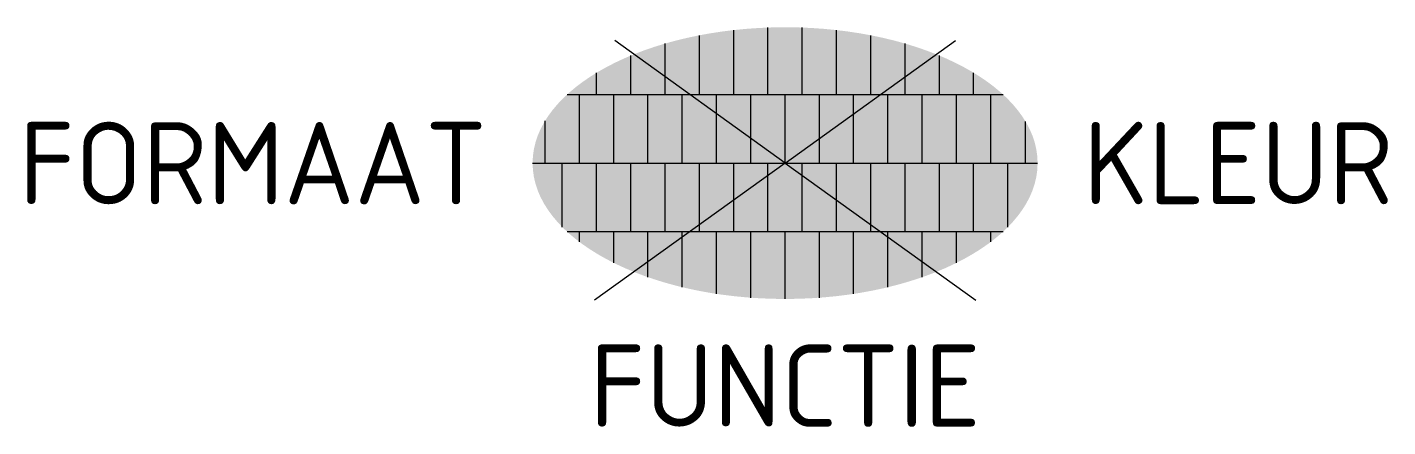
# Model space of a CAD drawing. Header units: metres. Extents: x -16.6 to 13.2, y -5.8 to 3.
import ezdxf
from ezdxf.enums import TextEntityAlignment as Align

# ---------------------------------------------------------------- set-up
doc = ezdxf.new("R2010")
doc.units = ezdxf.units.M
doc.styles.add('NLCS-ISO', font='NLCS-ISO.ttf')

msp = doc.modelspace()

# ---------------------------------------------------------------- hatches: boundary and pattern name
h = msp.add_hatch(color=254)
h.dxf.hatch_style = 1
edge = h.paths.add_edge_path()
edge.add_ellipse((0, 0), major_axis=(-5.525, 0), ratio=0.538462, start_angle=0, end_angle=360)

# ---------------------------------------------------------------- linework, layer by layer
for p, q in [((0, 0), (-3.728, 2.684)), ((-1.875, 1.5), (-1.875, 2.798)), ((-1.125, 1.5), (-1.125, 2.913)), ((-0.375, 1.5), (-0.375, 2.968)), ((0, 0), (3.728, 2.684)), ((0.375, 1.5), (0.375, 2.968)), ((1.125, 1.5), (1.125, 2.913)), ((1.875, 1.5), (1.875, 2.798)), ((-2.625, 1.5), (-2.625, 2.618)), ((2.625, 1.5), (2.625, 2.618)), ((-3.375, 1.5), (-3.375, 2.355)), ((3.375, 1.5), (3.375, 2.355)), ((-4.125, 1.5), (-4.125, 1.979)), ((4.125, 1.5), (4.125, 1.979)), ((-4.771, 1.5), (4.771, 1.5)), ((-4.5, 0), (-4.5, 1.5)), ((-3.75, 0), (-3.75, 1.5)), ((-3, 0), (-3, 1.5)), ((-2.25, 0), (-2.25, 1.5)), ((-1.5, 0), (-1.5, 1.5)), ((-0.75, 0), (-0.75, 1.5)), ((0, 0), (0, 1.5)), ((0.75, 0), (0.75, 1.5)), ((1.5, 0), (1.5, 1.5)), ((2.25, 0), (2.25, 1.5)), ((3, 0), (3, 1.5)), ((3.75, 0), (3.75, 1.5)), ((4.5, 0), (4.5, 1.5)), ((-5.25, 0), (-5.25, 0.927)), ((5.26, 0), (5.26, 0.91)), ((-5.525, 0), (5.525, 0)), ((-4.875, -1.4), (-4.875, 0)), ((0, 0), (-4.172, -3.003)), ((-4.125, -1.5), (-4.125, 0)), ((-3.375, -1.5), (-3.375, 0)), ((-2.625, -1.5), (-2.625, 0)), ((-1.875, -1.5), (-1.875, 0)), ((-1.125, -1.5), (-1.125, 0)), ((-0.375, -1.5), (-0.375, 0)), ((0.375, -1.5), (0.375, 0)), ((1.125, -1.5), (1.125, 0)), ((1.875, -1.5), (1.875, 0)), ((2.625, -1.5), (2.625, 0)), ((0, 0), (4.172, -3.003)), ((3.375, -1.5), (3.375, 0)), ((4.125, -1.5), (4.125, 0)), ((4.875, -1.4), (4.875, 0)), ((-4.771, -1.5), (4.771, -1.5)), ((-4.5, -1.726), (-4.5, -1.5)), ((-3.75, -2.185), (-3.75, -1.5)), ((-3, -2.498), (-3, -1.5)), ((-2.25, -2.717), (-2.25, -1.5)), ((-1.5, -2.863), (-1.5, -1.5)), ((-0.75, -2.947), (-0.75, -1.5)), ((0, -2.975), (0, -1.5)), ((0.75, -2.947), (0.75, -1.5)), ((1.5, -2.863), (1.5, -1.5)), ((2.25, -2.717), (2.25, -1.5)), ((3, -2.498), (3, -1.5)), ((3.75, -2.185), (3.75, -1.5)), ((4.5, -1.726), (4.5, -1.5))]:
    msp.add_line(p, q)

# ---------------------------------------------------------------- texts
at = {"style": 'NLCS-ISO'}
msp.add_attdef('FORMAAT', text='30x15', height=1.8, dxfattribs=at).set_placement((-6.525, 0), align=Align.MIDDLE_RIGHT)
msp.add_attdef('KLEUR', text='G', height=1.8, dxfattribs=at).set_placement((6.525, 0), align=Align.MIDDLE_LEFT)
at = {"style": 'NLCS-ISO', "flags": 1}
msp.add_attdef('FUNCTIE', text='', height=1.8, dxfattribs=at).set_placement((0, -3.975), align=Align.TOP_CENTER)

doc.saveas('drawing.dxf')
